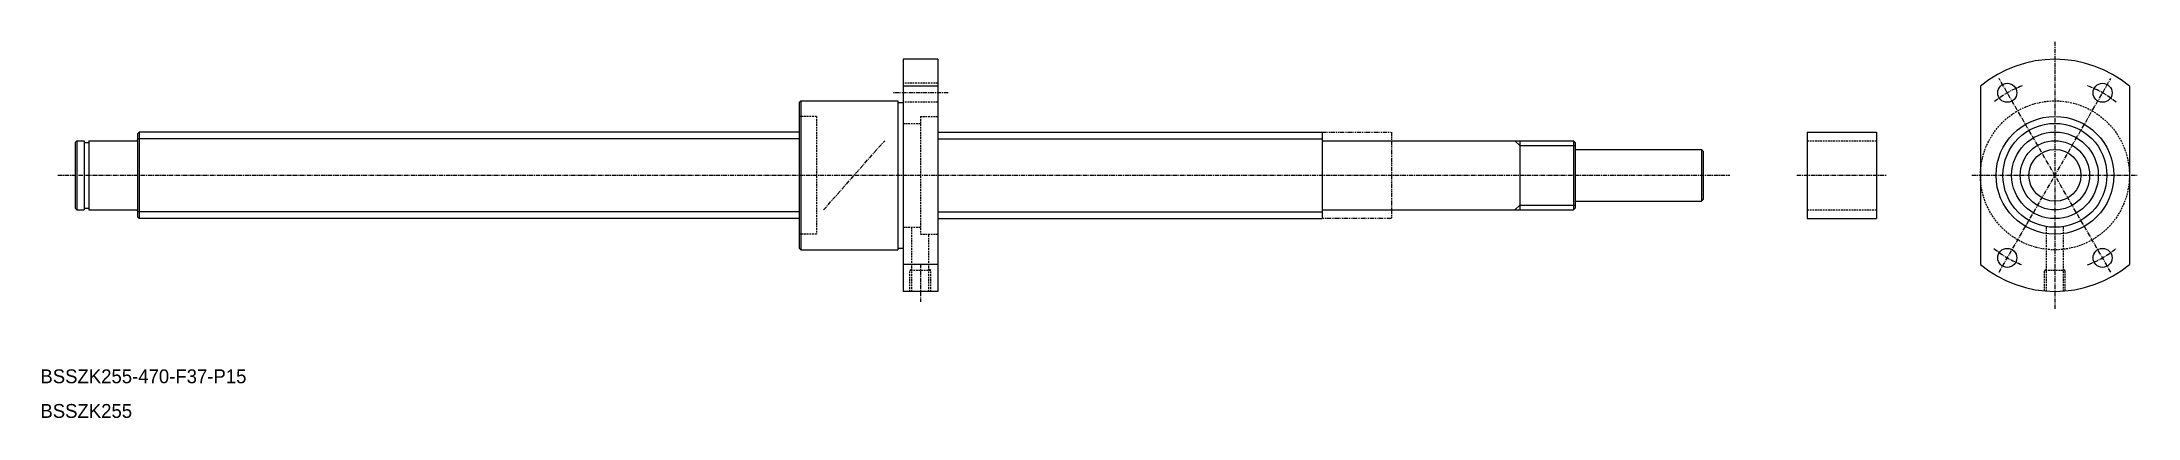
# Model space of a CAD drawing. Extents: x 10 to 615, y 10 to 118.
import ezdxf

# ---------------------------------------------------------------- set-up
doc = ezdxf.new("R2010")
doc.units = 0
for name, pattern in [('CENTER', [2, 1.25, -0.25, 0.25, -0.25]), ('DASHED', [0.75, 0.5, -0.25]), ('PHANTOM', [2.5, 1.25, -0.25, 0.25, -0.25, 0.25, -0.25])]:
    doc.linetypes.add(name, pattern=pattern)
doc.layers.get('0').update_dxf_attribs({"linetype": 'CONTINUOUS'})
doc.layers.add('CENTER', color=1, linetype='CENTER')

msp = doc.modelspace()

# ---------------------------------------------------------------- linework, layer by layer
at = {"color": 7, "linetype": 'CONTINUOUS'}
for p, q in [((259, 113.5), (259, 46.5)), ((269, 113.5), (259, 113.5)), ((269, 113.5), (269, 46.5)), ((269, 105.69), (259, 105.69)), ((570, 105.69), (570, 54.31)), ((613, 105.69), (613, 54.31)), ((229, 101), (229.5, 101.5)), ((229, 101), (229, 59)), ((229.5, 101.5), (257.5, 101.5)), ((229.5, 101.5), (229.5, 58.5)), ((257.5, 101.5), (257.5, 58.5)), ((257.5, 101), (259, 101)), ((38, 92), (38.5, 92.5)), ((38, 92), (38, 68)), ((229, 92.5), (38.5, 92.5)), ((38.5, 92.5), (38.5, 67.5)), ((269, 92.5), (380, 92.5)), ((380, 92.5), (380, 67.5)), ((520, 92.5), (520, 67.5)), ((520, 92.5), (540, 92.5)), ((540, 92.5), (540, 67.5)), ((20, 89.5), (20.5, 90)), ((20, 89.5), (20, 70.5)), ((20.5, 90), (22.65, 90)), ((20.5, 90), (20.5, 70)), ((22.65, 90), (22.65, 70)), ((22.65, 89.5), (24, 89.5)), ((24, 90), (37.8, 90)), ((24, 90), (24, 70)), ((380.2, 90), (452.5, 90)), ((437, 90), (437, 70)), ((452.5, 90), (453, 89.5)), ((452.5, 90), (452.5, 70)), ((453, 89.5), (453, 70.5)), ((453, 87.5), (489.5, 87.5)), ((489.5, 87.5), (489.5, 72.5)), ((489.5, 87.5), (490, 87)), ((490, 87), (490, 73)), ((490, 73), (489.5, 72.5)), ((20.5, 70), (20, 70.5)), ((20.5, 70), (22.65, 70)), ((22.65, 70.5), (24, 70.5)), ((24, 70), (37.8, 70)), ((38, 68), (38.5, 67.5)), ((229, 67.5), (38.5, 67.5)), ((269, 67.5), (380, 67.5)), ((380.2, 70), (452.5, 70)), ((398.28, 70), (398.28, 70)), ((416.35, 70), (416.35, 70)), ((453, 70.5), (452.5, 70)), ((453, 72.5), (489.5, 72.5)), ((520, 67.5), (540, 67.5)), ((229.5, 58.5), (229, 59)), ((229.5, 58.5), (257.5, 58.5)), ((257.5, 59), (259, 59)), ((269, 54.31), (259, 54.31)), ((269, 46.5), (259, 46.5))]:
    msp.add_line(p, q, dxfattribs=at)
at = {"color": 3, "linetype": 'DASHED'}
for p, q in [((269, 106.57), (259, 106.57)), ((234, 97), (229, 97)), ((234, 97), (234, 63)), ((269, 101.07), (259, 101.07)), ((264, 97), (264, 63)), ((264, 97), (269, 97)), ((259, 95), (264, 95)), ((520, 90), (540, 90)), ((520, 70), (540, 70)), ((234, 63), (229, 63)), ((259, 65), (264, 65)), ((261.54, 46.5), (261.54, 65)), ((264, 63), (269, 63)), ((266.46, 46.5), (266.46, 63)), ((589.04, 46.59), (589.04, 65.2)), ((593.96, 46.59), (593.96, 65.2)), ((261, 52.5), (261.54, 53.04)), ((267, 52.5), (261, 52.5)), ((261, 46.5), (261, 52.5)), ((267, 52.5), (266.46, 53.04)), ((267, 46.5), (267, 52.5)), ((588.5, 52.5), (589.04, 53.04)), ((594.5, 52.5), (588.5, 52.5)), ((588.5, 46.63), (588.5, 52.5)), ((594.5, 52.5), (593.96, 53.04)), ((594.5, 46.63), (594.5, 52.5))]:
    msp.add_line(p, q, dxfattribs=at)
at = {"color": 3, "linetype": 'PHANTOM'}
for p, q in [((380, 92.5), (400, 92.5)), ((400, 92.5), (400, 67.5)), ((400, 67.5), (380, 67.5))]:
    msp.add_line(p, q, dxfattribs=at)
at = {"color": 3, "linetype": 'CONTINUOUS'}
for p, q in [((229, 90.5), (38, 90.5)), ((269, 90.5), (380, 90.5)), ((435.6, 90), (437, 88.6)), ((437, 88.6), (453, 88.6)), ((229, 69.5), (38, 69.5)), ((229, 69.5), (97.34, 69.5)), ((269, 69.5), (380, 69.5)), ((435.6, 70), (437, 71.4)), ((437, 71.4), (453, 71.4))]:
    msp.add_line(p, q, dxfattribs=at)
at = {"color": 7, "linetype": 'CONTINUOUS'}
for centre, radius in [((577.75, 103.82), 2.75), ((605.25, 103.82), 2.75), ((591.5, 80), 17), ((591.5, 80), 15), ((591.5, 80), 12.5), ((591.5, 80), 10), ((591.5, 80), 7.5), ((577.75, 56.18), 2.75), ((605.25, 56.18), 2.75)]:
    msp.add_circle(centre, radius, dxfattribs=at)
at = {"color": 3, "linetype": 'DASHED'}
msp.add_circle((591.5, 80), 21.5, dxfattribs=at)
at = {"color": 7, "linetype": 'CONTINUOUS'}
for centre, radius, start, end in [((591.5, 80), 33.5, 50.0745, 129.9255), ((37.8, 90.2), 0.2, 270, 0), ((380.2, 90.2), 0.2, 180, 270), ((37.8, 69.8), 0.2, 0, 90), ((380.2, 69.8), 0.2, 90, 180), ((591.5, 80), 33.5, 230.0745, 309.9255)]:
    msp.add_arc(centre, radius, start, end, dxfattribs=at)
at = {"layer": 'CENTER', "color": 1, "linetype": 'CENTER'}
for p, q in [((591.5, 118.5), (591.5, 41.5)), ((272, 103.82), (256, 103.82)), ((607.63, 52.07), (575.37, 107.93)), ((575.37, 52.07), (607.63, 107.93)), ((236.04, 70), (253.7, 90)), ((15, 80), (497.65, 80)), ((517, 80), (543, 80)), ((567.5, 80), (615.5, 80)), ((264, 54.45), (264, 43.5))]:
    msp.add_line(p, q, dxfattribs=at)
for start, end in [(110.09111, 129.90889), (50.0745, 69.90889), (230.0745, 249.90889), (290.09111, 309.90889)]:
    msp.add_arc((591.5, 80), 27.5, start, end, dxfattribs=at)

# ---------------------------------------------------------------- texts
at = {"color": 7, "linetype": 'CONTINUOUS'}
for s, p in [('BSSZK255-470-F37-P15', (10, 20)), ('BSSZK255', (10, 10))]:
    msp.add_text(s, height=4, dxfattribs=at).set_placement(p)

doc.saveas('drawing.dxf')
